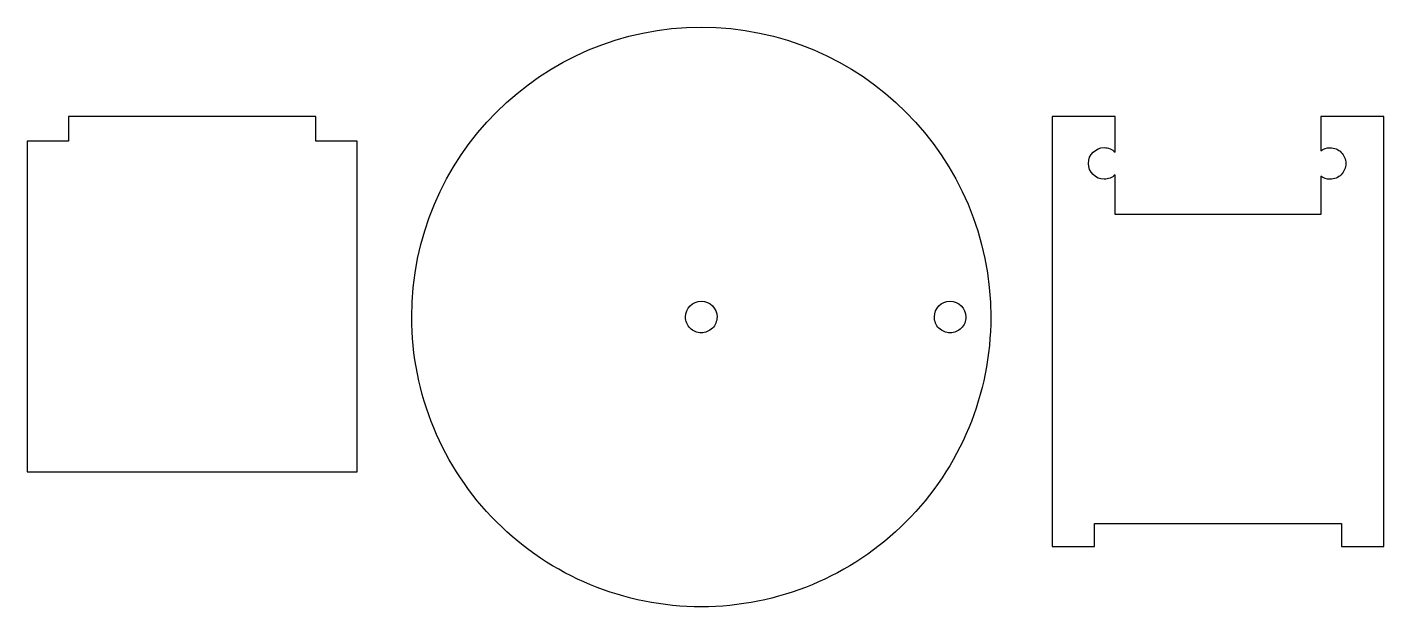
# Model space of a CAD drawing. Extents: x 0 to 164, y 0 to 70.
import ezdxf

# ---------------------------------------------------------------- set-up
doc = ezdxf.new("R2010")
doc.units = 0
doc.layers.add('Layer_1', color=7, linetype='CONTINUOUS')

msp = doc.modelspace()

# ---------------------------------------------------------------- linework, layer by layer
at = {"layer": 'Layer_1', "color": 7}
for p, q in [((5.10021, 59.153796), (5.10021, 56.153976)), ((34.89993, 59.153796), (5.10021, 59.153796)), ((34.89993, 56.153976), (34.89993, 59.153796)), ((123.647665, 59.153735), (123.647665, 17.153717)), ((131.247718, 59.153735), (123.647665, 59.153735)), ((131.247718, 54.857357), (131.247718, 59.153735)), ((163.647291, 59.153735), (156.047238, 59.153735)), ((156.047238, 59.153735), (156.047238, 55.012386)), ((163.647291, 17.153717), (163.647291, 59.153735)), ((5.10021, 56.153976), (0.1, 56.153976)), ((0.1, 56.153976), (0.1, 16.353826)), ((39.90014, 56.153976), (34.89993, 56.153976)), ((39.90014, 16.353826), (39.90014, 56.153976)), ((156.047238, 51.951591), (156.047238, 47.353939)), ((156.047238, 47.353939), (131.247718, 47.353939)), ((83.260291, 35.000088), (83.260291, 35.000088)), ((113.260244, 35.000088), (113.260244, 35.000088)), ((116.260284, 35.000178), (116.260284, 35.000178)), ((123.647665, 17.153717), (123.647665, 14.153897)), ((163.647291, 14.153897), (163.647291, 17.153717)), ((0.1, 16.353826), (39.90014, 16.353826)), ((123.647665, 14.153897), (123.647665, 7.353796)), ((163.647291, 7.353796), (163.647291, 14.153897)), ((128.747612, 7.353796), (128.747612, 10.153625)), ((128.747612, 10.153625), (158.547344, 10.153625)), ((158.547344, 10.153625), (158.547344, 7.353796)), ((123.647665, 7.353796), (128.747612, 7.353796)), ((158.547344, 7.353796), (163.647291, 7.353796))]:
    msp.add_line(p, q, dxfattribs=at)
for points in [[(46.460294, 35.000178), (46.460297, 54.274911), (62.085558, 69.900168), (81.360294, 69.900168)], [(81.360294, 69.900168), (100.635025, 69.900162), (116.260281, 54.274907), (116.260284, 35.000178)], [(128.029827, 53.487932), (128.029949, 54.540095), (128.880344, 55.393034), (129.929453, 55.393241)], [(129.929453, 55.393241), (130.421485, 55.39254), (130.894059, 55.200436), (131.247718, 54.857357)], [(156.047238, 55.012386), (156.371628, 55.251935), (156.763711, 55.381543), (157.16655, 55.38239)], [(157.16655, 55.38239), (157.669019, 55.382383), (158.150903, 55.182183), (158.506186, 54.825833)], [(158.506186, 54.825833), (158.86147, 54.469484), (159.061047, 53.986179), (159.061009, 53.482247)], [(129.929453, 51.582105), (128.880143, 51.582311), (128.029664, 52.435566), (128.029827, 53.487932)], [(159.061009, 53.482247), (159.061047, 52.978315), (158.86147, 52.49501), (158.506186, 52.138661)], [(131.247718, 52.115406), (130.89365, 51.773271), (130.421125, 51.582112), (129.929453, 51.582105)], [(131.247718, 47.353939), (131.247718, 47.353939), (131.247718, 52.115406), (131.247718, 52.115406)], [(157.16655, 51.582105), (156.763769, 51.582802), (156.371692, 51.712227), (156.047238, 51.951591)], [(158.506186, 52.138661), (158.150903, 51.782311), (157.669019, 51.582111), (157.16655, 51.582105)], [(79.460291, 35.000088), (79.460296, 36.049425), (80.310954, 36.900078), (81.360291, 36.900078)], [(81.360291, 36.900078), (82.409628, 36.900078), (83.260285, 36.049425), (83.260291, 35.000088)], [(109.460244, 35.000088), (109.460249, 36.049425), (110.310907, 36.900078), (111.360244, 36.900078)], [(111.360244, 36.900078), (112.409581, 36.900078), (113.260238, 36.049425), (113.260244, 35.000088)], [(56.682203, 10.322037), (50.137178, 16.867095), (46.460246, 25.744092), (46.460294, 35.000178)], [(80.016784, 33.656579), (79.660465, 34.0129), (79.460288, 34.496175), (79.460291, 35.000088)], [(83.260291, 35.000088), (83.260293, 34.496175), (83.060117, 34.0129), (82.703797, 33.656579)], [(116.260284, 35.000178), (116.260332, 25.744094), (112.583401, 16.867098), (106.038378, 10.32204)], [(110.016737, 33.656579), (109.660418, 34.0129), (109.460241, 34.496175), (109.460244, 35.000088)], [(113.260244, 35.000088), (113.260246, 34.496175), (113.06007, 34.0129), (112.70375, 33.656579)], [(81.360291, 33.100078), (80.856378, 33.100078), (80.373104, 33.300257), (80.016784, 33.656579)], [(82.703797, 33.656579), (82.347478, 33.300257), (81.864204, 33.100078), (81.360291, 33.100078)], [(111.360244, 33.100078), (110.856331, 33.100078), (110.373057, 33.300257), (110.016737, 33.656579)], [(112.70375, 33.656579), (112.347431, 33.300257), (111.864157, 33.100078), (111.360244, 33.100078)], [(81.360294, 0.1), (72.104207, 0.1), (63.227228, 3.776978), (56.682203, 10.322037)], [(106.038378, 10.32204), (99.493356, 3.776982), (90.616379, 0.100003), (81.360294, 0.1)]]:
    msp.add_open_spline(points, degree=3, dxfattribs=at)

doc.saveas('drawing.dxf')
